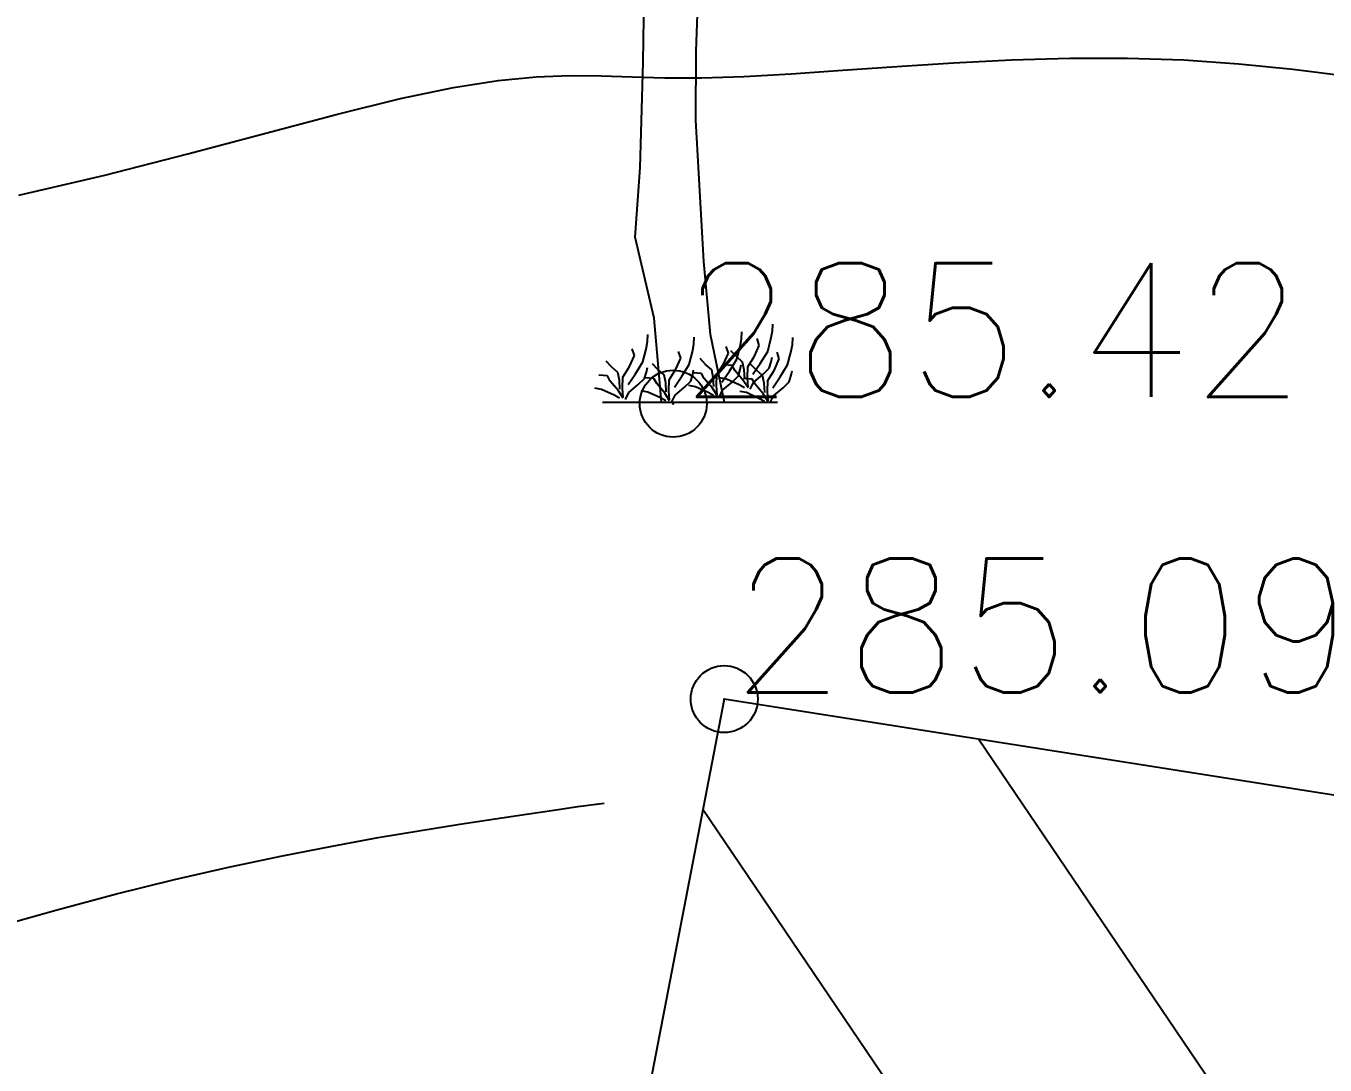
# Model space of a CAD drawing. Header units: millimetres. Extents: x 524954 to 526204, y 9523489 to 9524010.
# Drawn here: x 525748.91 to 525758.61, y 9523790.94 to 9523798.71 of the extents above; entities that cross this region are included whole.
import ezdxf

# ---------------------------------------------------------------- set-up
doc = ezdxf.new("R2010")
doc.units = ezdxf.units.MM
doc.header["$PDMODE"] = 32
doc.header["$PDSIZE"] = 0.5
doc.linetypes.add('ACAD_ISO12W100', pattern=[21, 12, -3, 0, -3, 0, -3])
for name, color, linetype in [('Arbre', 34, 'ACAD_ISO12W100'), ('Bati', 6, 'Continuous'), ('Bati_H', 1, 'Continuous'), ('CN_02_00', 4, 'Continuous'), ('CN_05_00', 6, 'Continuous'), ('TopoAlt', 3, 'Continuous'), ('TOPOJIS', 7, 'Continuous')]:
    doc.layers.add(name, color=color, linetype=linetype)
doc.styles.add('Simplex 1.0', font='Simplex.shx', dxfattribs={"width": 0.99, "height": 1})

# ---------------------------------------------------------------- blocks, each defined once
blk = doc.blocks.new('TCPOINT M')
at = {"color": 0}
blk.add_point((0, 0), dxfattribs=at)
at = {"layer": 'TopoAlt', "style": 'Simplex 1.0', "width": 0.99}
blk.add_attdef('ALT', (0.15, 0.15), '', height=1, dxfattribs=at)
blk = doc.blocks.new('v088')
at = {"linetype": 'Continuous'}
for p, q in [((0.0445, 2.6247), (0.064, 3.1786)), ((-0.3518, 2.5418), (-0.3436, 3.0457)), ((0.0429, 2.1085), (0.0445, 2.6247)), ((-0.3726, 1.7516), (-0.3518, 2.5418)), ((0.1022, 1.0525), (0.0429, 2.1085)), ((-0.4115, 1.2346), (-0.3726, 1.7516)), ((-0.2683, 0.6281), (-0.4115, 1.2346)), ((0.151, 0.5063), (0.1022, 1.0525)), ((-0.2127, 0), (-0.2683, 0.6281)), ((0.2565, 0), (0.151, 0.5063)), ((-0.6539, 0), (0.6539, 0))]:
    blk.add_line(p, q, dxfattribs=at)
at = {"color": 3, "linetype": 'Continuous'}
for p, q in [((0.6155, 0.5313), (0.6179, 0.5842)), ((-0.3173, 0.4544), (-0.3149, 0.5073)), ((0.0288, 0.4351), (0.0313, 0.488)), ((0.3847, 0.4736), (0.3871, 0.5265)), ((0.6034, 0.4736), (0.6155, 0.5313)), ((-0.4159, 0.3486), (-0.4327, 0.3991)), ((-0.3534, 0.3029), (-0.3294, 0.3967)), ((-0.3294, 0.3967), (-0.3173, 0.4544)), ((0.0168, 0.3774), (0.0288, 0.4351)), ((0.2861, 0.3678), (0.2693, 0.4183)), ((0.3486, 0.3221), (0.3726, 0.4159)), ((0.3726, 0.4159), (0.3847, 0.4736)), ((0.4808, 0.3438), (0.5169, 0.4255)), ((0.5169, 0.4255), (0.5001, 0.476)), ((0.5794, 0.3798), (0.6034, 0.4736)), ((0.7525, 0.3726), (0.7645, 0.4303)), ((0.7645, 0.4303), (0.7669, 0.4832)), ((-0.5866, 0.2645), (-0.6275, 0.3077)), ((-0.452, 0.2669), (-0.4159, 0.3486)), ((-0.4087, 0.214), (-0.3534, 0.3029)), ((-0.1058, 0.2476), (-0.0697, 0.3294)), ((-0.0697, 0.3294), (-0.0865, 0.3798)), ((-0.0072, 0.2837), (0.0168, 0.3774)), ((0.1154, 0.2837), (0.0745, 0.327)), ((0.25, 0.2861), (0.2861, 0.3678)), ((0.2933, 0.2332), (0.3486, 0.3221)), ((0.3462, 0.3414), (0.3053, 0.3847)), ((0.3919, 0.3005), (0.3462, 0.3414)), ((0.4039, 0.2428), (0.3919, 0.3005)), ((0.4303, 0.2645), (0.4808, 0.3438)), ((0.5241, 0.2909), (0.5794, 0.3798)), ((0.5914, 0.2548), (0.6058, 0.3029)), ((0.6058, 0.3029), (0.6131, 0.3366)), ((0.6299, 0.2428), (0.6659, 0.3246)), ((0.6659, 0.3246), (0.6491, 0.375)), ((0.7285, 0.2789), (0.7525, 0.3726)), ((-0.6179, 0.1971), (-0.6828, 0.2019)), ((-0.5962, 0.1587), (-0.6179, 0.1971)), ((-0.5409, 0.2236), (-0.5866, 0.2645)), ((-0.5289, 0.1659), (-0.5409, 0.2236)), ((-0.5025, 0.1875), (-0.452, 0.2669)), ((-0.464, 0.1322), (-0.4087, 0.214)), ((-0.3414, 0.1779), (-0.327, 0.226)), ((-0.327, 0.226), (-0.3197, 0.2596)), ((-0.2404, 0.2452), (-0.2813, 0.2885)), ((-0.1947, 0.2043), (-0.2404, 0.2452)), ((-0.1827, 0.1467), (-0.1947, 0.2043)), ((-0.1563, 0.1683), (-0.1058, 0.2476)), ((-0.1178, 0.113), (-0.0625, 0.1947)), ((-0.0625, 0.1947), (-0.0072, 0.2837)), ((0.0048, 0.1587), (0.0192, 0.2068)), ((0.0192, 0.2068), (0.0264, 0.2404)), ((0.0841, 0.2164), (0.0192, 0.2212)), ((0.1058, 0.1779), (0.0841, 0.2164)), ((0.1611, 0.2428), (0.1154, 0.2837)), ((0.1731, 0.1851), (0.1611, 0.2428)), ((0.1971, 0.125), (0.1995, 0.2068)), ((0.1995, 0.2068), (0.25, 0.2861)), ((0.238, 0.1515), (0.2933, 0.2332)), ((0.3149, 0.2741), (0.25, 0.2789)), ((0.3366, 0.2356), (0.3149, 0.2741)), ((0.3149, 0.1515), (0.3606, 0.1971)), ((0.3967, 0.1635), (0.3366, 0.2356)), ((0.3606, 0.1971), (0.375, 0.2452)), ((0.375, 0.2452), (0.3823, 0.2789)), ((0.4087, 0.1755), (0.4039, 0.2428)), ((0.4279, 0.1827), (0.4303, 0.2645)), ((0.4953, 0.2404), (0.4544, 0.2837)), ((0.4688, 0.2092), (0.5241, 0.2909)), ((0.4736, 0.1491), (0.5457, 0.2092)), ((0.5409, 0.1995), (0.4953, 0.2404)), ((0.5529, 0.1418), (0.5409, 0.1995)), ((0.5457, 0.2092), (0.5914, 0.2548)), ((0.5794, 0.1635), (0.6299, 0.2428)), ((0.6732, 0.1899), (0.7285, 0.2789)), ((0.7405, 0.1539), (0.7549, 0.2019)), ((0.7549, 0.2019), (0.7621, 0.2356)), ((-0.6611, 0.0962), (-0.7116, 0.1058)), ((-0.5361, 0.0865), (-0.5962, 0.1587)), ((-0.5241, 0.0986), (-0.5289, 0.1659)), ((-0.5049, 0.1058), (-0.5025, 0.1875)), ((-0.5001, 0.0361), (-0.5049, 0.1058)), ((-0.4592, 0.0721), (-0.3871, 0.1322)), ((-0.3871, 0.1322), (-0.3414, 0.1779)), ((-0.2717, 0.1779), (-0.3366, 0.1827)), ((-0.25, 0.1394), (-0.2717, 0.1779)), ((-0.1899, 0.0673), (-0.25, 0.1394)), ((-0.1779, 0.0793), (-0.1827, 0.1467)), ((-0.1587, 0.0865), (-0.1563, 0.1683)), ((-0.113, 0.0529), (-0.0409, 0.113)), ((-0.0409, 0.113), (0.0048, 0.1587)), ((0.0409, 0.1154), (-0.0096, 0.125)), ((0.1346, 0.0721), (0.0409, 0.1154)), ((0.1659, 0.1058), (0.1058, 0.1779)), ((0.2019, 0.0505), (0.1659, 0.1058)), ((0.1779, 0.1178), (0.1731, 0.1851)), ((0.2019, 0.0553), (0.1971, 0.125)), ((0.2717, 0.1731), (0.2212, 0.1827)), ((0.2428, 0.0914), (0.3149, 0.1515)), ((0.3654, 0.1298), (0.2717, 0.1731)), ((0.4063, 0.1082), (0.3654, 0.1298)), ((0.4327, 0.1082), (0.3967, 0.1635)), ((0.464, 0.1731), (0.3991, 0.1779)), ((0.4327, 0.113), (0.4279, 0.1827)), ((0.4496, 0.0986), (0.4736, 0.1491)), ((0.4856, 0.1346), (0.464, 0.1731)), ((0.5457, 0.0625), (0.4856, 0.1346)), ((0.5578, 0.0745), (0.5529, 0.1418)), ((0.577, 0.0817), (0.5794, 0.1635)), ((0.6179, 0.1082), (0.6732, 0.1899)), ((0.6227, 0.0481), (0.6948, 0.1082)), ((0.6948, 0.1082), (0.7405, 0.1539)), ((-0.5674, 0.0529), (-0.6611, 0.0962)), ((-0.5265, 0.0313), (-0.5674, 0.0529)), ((-0.5001, 0.0313), (-0.5361, 0.0865)), ((-0.4832, 0.0216), (-0.4592, 0.0721)), ((-0.3149, 0.0769), (-0.3654, 0.0865)), ((-0.2212, 0.0337), (-0.3149, 0.0769)), ((-0.1803, 0.012), (-0.2212, 0.0337)), ((-0.1539, 0.012), (-0.1899, 0.0673)), ((-0.1539, 0.0168), (-0.1587, 0.0865)), ((-0.137, 0.0024), (-0.113, 0.0529)), ((0.1755, 0.0505), (0.1346, 0.0721)), ((0.2188, 0.0409), (0.2428, 0.0914)), ((0.4207, 0.0721), (0.3702, 0.0817)), ((0.5145, 0.0288), (0.4207, 0.0721)), ((0.5554, 0.0072), (0.5145, 0.0288)), ((0.5818, 0.0072), (0.5457, 0.0625)), ((0.5818, 0.012), (0.577, 0.0817)), ((0.5986, -0.0024), (0.6227, 0.0481))]:
    blk.add_line(p, q, dxfattribs=at)

msp = doc.modelspace()

# ---------------------------------------------------------------- hatches: boundary and pattern name
at = {"layer": 'Bati_H'}
h = msp.add_hatch(dxfattribs=at)
h.set_pattern_fill('_U', color=256, scale=2, angle=124.08738, style=0, pattern_type=0)
h.set_pattern_definition([(124.087384532, (0, 0), (-1.65636751373, -1.1209133149), [])])
h.paths.add_polyline_path([(525764.7233, 9523782.6844), (525766.1467, 9523790.0673), (525758.8789, 9523791.4523), (525759.4205, 9523792.8404), (525754.1244, 9523793.6763), (525752.4741, 9523785.1167), (525752.461, 9523785.0485)])

# ---------------------------------------------------------------- linework, layer by layer
at = {"layer": 'Bati', "flags": 128}
msp.add_lwpolyline([(525764.7233, 9523782.6844), (525766.1467, 9523790.0673), (525758.8789, 9523791.4523), (525759.4205, 9523792.8404), (525754.1244, 9523793.6763), (525752.4741, 9523785.1167), (525752.461, 9523785.0485)], close=True, dxfattribs=at)
at = {"layer": 'CN_02_00', "elevation": 286, "flags": 128}
msp.add_lwpolyline([(525748.8548, 9523797.4425), (525749.4957, 9523797.5929), (525750.1159, 9523797.7515), (525750.7007, 9523797.907), (525751.2357, 9523798.0484), (525751.7061, 9523798.1644), (525752.1023, 9523798.2467), (525752.4347, 9523798.2986), (525752.7189, 9523798.3263), (525752.9703, 9523798.3361), (525753.2043, 9523798.334), (525753.4363, 9523798.3263), (525753.6819, 9523798.3193), (525753.9564, 9523798.319), (525754.2717, 9523798.33), (525754.6243, 9523798.3505), (525755.0075, 9523798.3767), (525755.4143, 9523798.405), (525755.8376, 9523798.4318), (525756.2705, 9523798.4535), (525756.7061, 9523798.4665), (525757.1374, 9523798.4671), (525757.5588, 9523798.4528), (525757.9704, 9523798.4244), (525758.3735, 9523798.3841), (525758.7697, 9523798.3339)], dxfattribs=at)
at = {"layer": 'CN_05_00', "elevation": 285, "flags": 128}
msp.add_lwpolyline([(525748.6672, 9523791.9702), (525749.1306, 9523792.0996), (525749.5832, 9523792.2202), (525750.0179, 9523792.3279), (525750.4324, 9523792.4227), (525750.825, 9523792.5057), (525751.1946, 9523792.5779), (525751.5395, 9523792.6406), (525751.8586, 9523792.6947), (525752.1502, 9523792.7415), (525752.4132, 9523792.7819), (525752.6466, 9523792.817), (525752.8521, 9523792.8471), (525753.0319, 9523792.8724), (525753.188, 9523792.8933), (525753.2277, 9523792.8981)], dxfattribs=at)

# ---------------------------------------------------------------- block references
at = {"layer": 'Arbre'}
msp.add_blockref('v088', (525753.8697, 9523795.8944), dxfattribs=at)
at = {"layer": 'TOPOJIS'}
ref = msp.add_blockref('TCPOINT M', (525753.7435, 9523795.8842, 285.42), dxfattribs=at)
ref.add_attrib('ALT', '285.42', (525753.7935, 9523795.9342, 285.42), dxfattribs={"layer": 'TopoAlt', "height": 1, "style": 'Simplex 1.0', "width": 0.99})
ref = msp.add_blockref('TCPOINT M', (525754.1244, 9523793.6763, 285.09), dxfattribs=at)
ref.add_attrib('ALT', '285.09', (525754.1744, 9523793.7263, 285.09), dxfattribs={"layer": 'TopoAlt', "height": 1, "style": 'Simplex 1.0', "width": 0.99})

doc.saveas('drawing.dxf')
